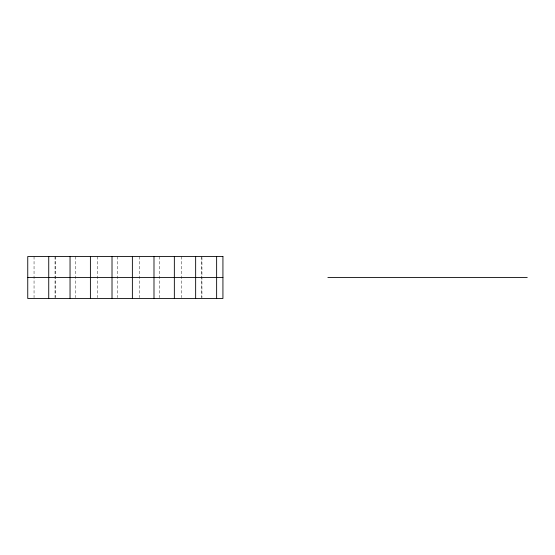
<?xml version="1.0" encoding="UTF-8"?>
<svg xmlns="http://www.w3.org/2000/svg" width="555" height="555" viewBox="0 0 555 555"><rect width="100%" height="100%" fill="white"/><g stroke="black" fill="none" stroke-linecap="round" stroke-linejoin="round"><path stroke-width="0.42" stroke-dasharray="2.77 2.08" d="M201.944 257.367L201.944 297.633M201.631 256.514L201.631 297.633M181.27 256.514L181.27 297.633M159.653 256.514L159.653 297.633M139.298 256.514L139.298 297.633M117.681 256.514L117.681 297.633M97.326 256.514L97.326 297.633M75.709 256.514L75.709 297.633M55.347 256.514L55.347 297.633M55.035 256.514L55.035 297.633M34.049 256.514L34.049 297.633"/><path stroke-width="0.83" d="M27.75 277.5L222.93 277.5M327.873 277.5L527.25 277.5M216.637 256.514L216.637 298.486M195.651 256.514L195.651 298.486M174.346 256.514L174.346 298.486M153.992 256.514L153.992 298.486M132.374 256.514L132.374 298.486M112.013 256.514L112.013 298.486M90.396 256.514L90.396 298.486M70.041 256.514L70.041 298.486M48.736 256.514L48.736 298.486M222.93 256.514L27.75 256.514L27.75 298.486L222.93 298.486L222.93 256.514"/></g></svg>
